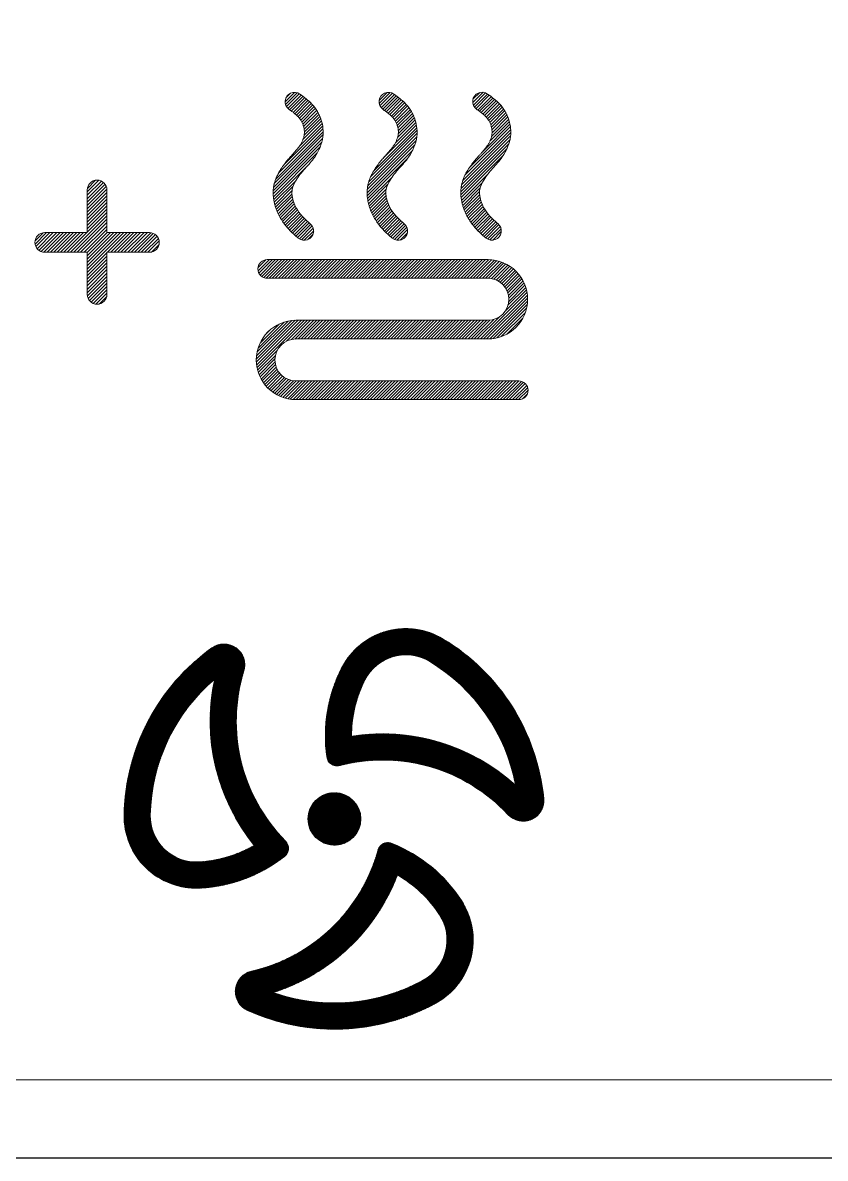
# Model space of a CAD drawing. Header units: millimetres. Extents: x 1946 to 4611, y 2266 to 2855.
# Drawn here: x 3700.94 to 3716.28, y 2675.45 to 2697.16 of the extents above; entities that cross this region are included whole.
import ezdxf

# ---------------------------------------------------------------- set-up
doc = ezdxf.new("R2010")
doc.units = ezdxf.units.MM
doc.linetypes.add('CENTER', pattern=[0.6, 0.375, -0.075, 0.075, -0.075])
doc.layers.add('Cover Lens', color=152, linetype='Continuous', lineweight=0)
doc.layers.add('LCD', color=4, linetype='Continuous', lineweight=20)
doc.layers.add('Dim', color=4, linetype='Continuous')

# ---------------------------------------------------------------- blocks, each defined once
blk = doc.blocks.new('CG1')
at = {"layer": 'Cover Lens'}
blk.add_lwpolyline([(-33, 0), (33, 0), (33, 54), (-33, 54)], close=True, dxfattribs=at)

msp = doc.modelspace()

# ---------------------------------------------------------------- hatches: boundary and pattern name
at = {"lineweight": 0}
h = msp.add_hatch(dxfattribs=at)
h.set_pattern_fill('ANSI31', color=256, scale=0.01315094)
h.set_pattern_definition([(45, (2428.190115091354, 3259.160914333998), (-0.0295247023582033, 0.0295247023582033), [])])
edge = h.paths.add_edge_path()
edge.add_spline(control_points=[(3706.439231225641, 2693.316960145965), (3706.438645968185, 2693.3174488896), (3706.22931403554, 2693.492260287566), (3706.128521740494, 2693.651887849077), (3706.06515144496, 2693.961529982454), (3706.176849164644, 2694.182514410196), (3706.337060840246, 2694.376062720611), (3706.562500998011, 2694.616148929545), (3706.709443739583, 2694.941264217092), (3706.657759071589, 2695.325664352245), (3706.542923009408, 2695.575080388284), (3706.242461802617, 2695.793673732651), (3706.240728487641, 2695.794934765181)], knot_values=[0, 0, 0, 0, 0.1001906266875258, 0.4896265929185004, 0.7319578506204526, 0.9084010807979673, 1.17333165495816, 1.445123711430301, 1.841869684385785, 2.140429360181182, 2.478949351856096, 2.758700880470746, 2.758700880470746, 2.758700880470746, 2.758700880470746], degree=3, periodic=0)
edge.add_arc((3706.135446446192, 2695.650222448922), 0.1789579915200388, 53.96311865483379, 233.9645692974881)
edge.add_spline(control_points=[(3706.0301680691, 2695.505507466745), (3706.049213967889, 2695.491651070121), (3706.067242965259, 2695.47852626592), (3706.10095906776, 2695.453449916032), (3706.116644510887, 2695.441499221149), (3706.145446977654, 2695.418623444772), (3706.15856129421, 2695.407700626962), (3706.182145563866, 2695.386830365041), (3706.19261286719, 2695.376887694802), (3706.203535190839, 2695.365661386645), (3706.205190742418, 2695.363932387965), (3706.207944530241, 2695.361009657044), (3706.209067235967, 2695.359804110105), (3706.211312267733, 2695.357365257339), (3706.212429968552, 2695.356136873967), (3706.215767944238, 2695.352425400243), (3706.217973089226, 2695.349915981099), (3706.224522661047, 2695.342286985593), (3706.228801166532, 2695.33706659831), (3706.241332206012, 2695.321041667558), (3706.249279114131, 2695.30987250898), (3706.266962241744, 2695.282461951349), (3706.276245298225, 2695.265891574087), (3706.292518102247, 2695.232030139346), (3706.29950719109, 2695.214741702984), (3706.306925666903, 2695.192358013827), (3706.308499344116, 2695.187285065054), (3706.311454765372, 2695.177067787055), (3706.312833526493, 2695.171932598932), (3706.316667488219, 2695.15647053305), (3706.318819907293, 2695.146087179206), (3706.323618129286, 2695.117411866009), (3706.325396808407, 2695.09909533342), (3706.326403152477, 2695.063031778578), (3706.325632321975, 2695.045288194881), (3706.323399431064, 2695.025911002633), (3706.323128981227, 2695.023740546078), (3706.322542417126, 2695.019362485597), (3706.322227101875, 2695.017161700412), (3706.321214353872, 2695.010524861497), (3706.320450096283, 2695.006054268461), (3706.317885137489, 2694.992512781242), (3706.315811777854, 2694.983311486276), (3706.30926078968, 2694.958277832643), (3706.304102940045, 2694.942185547821), (3706.291708358497, 2694.909614352696), (3706.284471863771, 2694.893137737518), (3706.268077518723, 2694.86028807499), (3706.258920231314, 2694.843916351257), (3706.245812635193, 2694.822811313887), (3706.242603988857, 2694.817804185309), (3706.232752916282, 2694.802895116712), (3706.225988740857, 2694.793252747582), (3706.210935358684, 2694.772937952826), (3706.202731639364, 2694.762390519372), (3706.184967064294, 2694.7404380146), (3706.175406625697, 2694.729033948322), (3706.154995175672, 2694.705289505904), (3706.144144563129, 2694.692949711319), (3706.121275386139, 2694.6672274996), (3706.10925702355, 2694.653845317327), (3706.090559645753, 2694.632969211784), (3706.084258688289, 2694.625924402198), (3706.072728391865, 2694.612972294628), (3706.067532324194, 2694.607113753495), (3706.052570119446, 2694.5901495012), (3706.04270134015, 2694.578848910064), (3706.012499613079, 2694.543731465114), (3705.991842499282, 2694.519000654826), (3705.950334942984, 2694.466608628582), (3705.929483344969, 2694.438944033072), (3705.903282986145, 2694.401450586901), (3705.897640576436, 2694.393209910855), (3705.887192071852, 2694.377603134639), (3705.882377110987, 2694.370271494417), (3705.872983367782, 2694.355666736596), (3705.868402292518, 2694.34840086851), (3705.861882006826, 2694.337834688727), (3705.859914307541, 2694.334616521089), (3705.855961727885, 2694.328087967102), (3705.853980972967, 2694.324784106054), (3705.848030101389, 2694.314751364413), (3705.844051313362, 2694.307901386575), (3705.832120684482, 2694.286845400743), (3705.824173057338, 2694.272133986959), (3705.80697138741, 2694.238137020608), (3705.797771055225, 2694.218523779919), (3705.780270435622, 2694.176906759911), (3705.771968858188, 2694.154899213357), (3705.758185436497, 2694.112085736026), (3705.752466537801, 2694.091664941881), (3705.74583936737, 2694.06282153229), (3705.744215188589, 2694.055197424893), (3705.741859590384, 2694.043134484973), (3705.741056038055, 2694.038801448003), (3705.739537534011, 2694.030165649998), (3705.738821427785, 2694.025857027901), (3705.736799270941, 2694.01296185484), (3705.735619393355, 2694.004406078211), (3705.732557622367, 2693.978881672347), (3705.731153492121, 2693.962057098886), (3705.728997985444, 2693.91943750296), (3705.729068805488, 2693.893981567704), (3705.731462563969, 2693.844348631219), (3705.733784757138, 2693.82016923098), (3705.740237617285, 2693.773103107317), (3705.744368450786, 2693.750214697673), (3705.754083892042, 2693.705685340994), (3705.759668990159, 2693.684043421859), (3705.772015316892, 2693.641942460116), (3705.778777039841, 2693.621482964988), (3705.799506945125, 2693.564517576354), (3705.814869146722, 2693.528843336097), (3705.848615552745, 2693.460388956446), (3705.866995657575, 2693.427612740176), (3705.906093402994, 2693.364935486742), (3705.926810580201, 2693.335032215821), (3705.97000257668, 2693.277962596921), (3705.992477785037, 2693.250794579404), (3706.038704843774, 2693.199010507724), (3706.062457384357, 2693.174393456297), (3706.094345916051, 2693.143498685472), (3706.102088346574, 2693.136160307841), (3706.112269213647, 2693.126711454159), (3706.114672510945, 2693.124495474074), (3706.121892994343, 2693.117880546081), (3706.126655822624, 2693.113574100827), (3706.140338200039, 2693.10133747902), (3706.149103675681, 2693.093668368315), (3706.172861066259, 2693.073173767282), (3706.18730026446, 2693.061055636781), (3706.203843747748, 2693.047224904041), (3706.206854011009, 2693.044711081593), (3706.209814037654, 2693.042239187952)], knot_values=[0.001761958817719, 0.001761958817719, 0.001761958817719, 0.001761958817719, 27.47980420069713, 27.47980420069713, 54.95960840139425, 54.95960840139425, 82.4394126020914, 82.4394126020914, 109.9192168027885, 109.9192168027885, 114.9749106740222, 114.9749106740222, 118.5402875313294, 118.5402875313294, 122.1056643886367, 122.1056643886367, 129.2364181032511, 129.2364181032511, 143.49792553248, 143.49792553248, 172.0209403909379, 172.0209403909379, 211.2614543559491, 211.2614543559491, 250.5019683209604, 250.5019683209604, 262.0174589186029, 262.0174589186029, 273.5329495162454, 273.5329495162454, 296.5639307115303, 296.5639307115303, 337.057027430015, 337.057027430015, 377.5501241484997, 377.5501241484997, 382.6842372631968, 382.6842372631968, 387.8183503778938, 387.8183503778938, 398.0865766072879, 398.0865766072879, 418.623029066076, 418.623029066076, 453.1127253327698, 453.1127253327698, 487.6024215994635, 487.6024215994635, 522.0921178661573, 522.0921178661573, 532.9037928088926, 532.9037928088926, 554.5271426943632, 554.5271426943632, 576.150492579834, 576.150492579834, 597.7738424653047, 597.7738424653047, 619.3971923507754, 619.3971923507754, 641.020542236246, 641.020542236246, 651.6952066951029, 651.6952066951029, 660.2215244667004, 660.2215244667004, 676.0917781246911, 676.0917781246911, 708.2908409379831, 708.2908409379831, 740.4899037512754, 740.4899037512754, 749.3769711051132, 749.3769711051132, 757.049056555656, 757.049056555656, 764.4473123508928, 764.4473123508928, 767.6642577709391, 767.6642577709391, 770.8812031909852, 770.8812031909852, 777.3150940310777, 777.3150940310777, 790.1828757112625, 790.1828757112625, 805.624230461851, 805.624230461851, 821.0655852124396, 821.0655852124396, 833.9961604063091, 833.9961604063091, 838.5495771745097, 838.5495771745097, 841.0981062436292, 841.0981062436292, 843.6466353127485, 843.6466353127485, 848.7436934509874, 848.7436934509874, 858.9378097274648, 858.9378097274648, 874.9252170698754, 874.9252170698754, 890.9126244122859, 890.9126244122859, 906.9000317546963, 906.9000317546963, 922.887439097107, 922.887439097107, 938.8748464395175, 938.8748464395175, 968.6532799664953, 968.6532799664953, 998.4317134934734, 998.4317134934734, 1028.210147020451, 1028.210147020451, 1057.988580547429, 1057.988580547429, 1087.767014074407, 1087.767014074407, 1097.242890400829, 1097.242890400829, 1100.165080173098, 1100.165080173098, 1106.009459717636, 1106.009459717636, 1117.165570737969, 1117.165570737969, 1137.131530845926, 1137.131530845926, 1141.661154510781, 1141.661154510781, 1141.661154510781, 1141.661154510781], degree=3, periodic=0)
edge.add_arc((3706.324522631645, 2693.179599666959), 0.1789579915201482, 230.1350235373266, 410.1350235373561)
edge = h.paths.add_edge_path()
edge.add_spline(control_points=[(3707.825633620891, 2695.505742062565), (3707.844679522913, 2695.491885663591), (3707.862708523232, 2695.478760857286), (3707.896424628319, 2695.453684505475), (3707.912110071446, 2695.44173381059), (3707.940912538212, 2695.418858034214), (3707.954026854767, 2695.407935216404), (3707.977611124424, 2695.387064954483), (3707.988078427747, 2695.377122284245), (3707.999000751398, 2695.365895976087), (3708.000656302976, 2695.364166977407), (3708.003410090799, 2695.361244246486), (3708.004532796524, 2695.360038699547), (3708.006777828289, 2695.357599846781), (3708.007895529109, 2695.356371463409), (3708.011233504793, 2695.352659989685), (3708.013438649786, 2695.350150570542), (3708.019988221604, 2695.342521575034), (3708.02426672709, 2695.337301187753), (3708.036797766569, 2695.321276257001), (3708.044744674686, 2695.310107098422), (3708.062427802301, 2695.282696540791), (3708.071710858782, 2695.266126163529), (3708.087983662805, 2695.232264728788), (3708.094972751648, 2695.214976292427), (3708.10239122746, 2695.192592603269), (3708.103964904671, 2695.187519654496), (3708.106920325931, 2695.177302376496), (3708.10829908705, 2695.172167188374), (3708.112133048778, 2695.156705122491), (3708.11428546785, 2695.146321768648), (3708.119083689843, 2695.117646455452), (3708.120862368963, 2695.099329922862), (3708.121868713034, 2695.06326636802), (3708.121097882532, 2695.045522784323), (3708.118864991621, 2695.026145592075), (3708.118594541787, 2695.02397513552), (3708.118007977681, 2695.01959707504), (3708.117692662432, 2695.017396289854), (3708.116679914429, 2695.010759450939), (3708.115915656842, 2695.006288857903), (3708.113350698049, 2694.992747370684), (3708.111277338413, 2694.983546075718), (3708.104726350238, 2694.958512422085), (3708.099568500601, 2694.942420137263), (3708.087173919056, 2694.909848942139), (3708.079937424326, 2694.89337232696), (3708.063543079282, 2694.860522664431), (3708.054385791871, 2694.844150940699), (3708.04127819575, 2694.823045903328), (3708.038069549413, 2694.818038774752), (3708.028218476839, 2694.803129706155), (3708.021454301415, 2694.793487337024), (3708.00640091924, 2694.773172542268), (3707.998197199923, 2694.762625108815), (3707.980432624853, 2694.740672604042), (3707.970872186252, 2694.729268537765), (3707.950460736231, 2694.705524095346), (3707.939610123686, 2694.693184300761), (3707.916740946696, 2694.667462089043), (3707.904722584107, 2694.65407990677), (3707.886025206312, 2694.633203801227), (3707.879724248844, 2694.626158991641), (3707.868193952422, 2694.613206884071), (3707.862997884752, 2694.607348342938), (3707.848035680004, 2694.590384090643), (3707.838166900707, 2694.579083499507), (3707.807965173638, 2694.543966054557), (3707.787308059839, 2694.519235244268), (3707.745800503539, 2694.466843218024), (3707.724948905527, 2694.439178622515), (3707.6987485467, 2694.401685176342), (3707.693106136995, 2694.393444500297), (3707.68265763241, 2694.377837724081), (3707.677842671543, 2694.370506083859), (3707.66844892834, 2694.355901326038), (3707.663867853075, 2694.348635457952), (3707.657347567384, 2694.338069278169), (3707.655379868099, 2694.334851110531), (3707.65142728844, 2694.328322556545), (3707.649446533525, 2694.325018695496), (3707.643495661947, 2694.314985953856), (3707.639516873919, 2694.308135976017), (3707.627586245039, 2694.287079990186), (3707.619638617895, 2694.272368576401), (3707.602436947966, 2694.238371610051), (3707.593236615782, 2694.218758369362), (3707.575735996182, 2694.177141349353), (3707.567434418745, 2694.1551338028), (3707.553650997054, 2694.112320325469), (3707.547932098358, 2694.091899531323), (3707.541304927929, 2694.063056121732), (3707.539680749147, 2694.055432014336), (3707.537325150941, 2694.043369074416), (3707.536521598614, 2694.039036037445), (3707.535003094569, 2694.030400239439), (3707.534286988341, 2694.026091617343), (3707.532264831498, 2694.013196444283), (3707.531084953912, 2694.004640667653), (3707.528023182925, 2693.979116261789), (3707.526619052677, 2693.962291688328), (3707.524463546001, 2693.919672092402), (3707.524534366044, 2693.894216157147), (3707.526928124526, 2693.844583220661), (3707.529250317696, 2693.820403820422), (3707.535703177843, 2693.77333769676), (3707.539834011343, 2693.750449287115), (3707.549549452599, 2693.705919930437), (3707.555134550716, 2693.684278011301), (3707.56748087745, 2693.642177049558), (3707.574242600399, 2693.62171755443), (3707.594972505682, 2693.564752165796), (3707.610334707279, 2693.529077925539), (3707.644081113301, 2693.460623545889), (3707.662461218133, 2693.427847329618), (3707.701558963551, 2693.365170076184), (3707.722276140759, 2693.335266805263), (3707.765468137238, 2693.278197186363), (3707.787943345592, 2693.251029168846), (3707.834170404331, 2693.199245097166), (3707.857922944912, 2693.174628045739), (3707.889811476608, 2693.143733274914), (3707.897553907132, 2693.136394897283), (3707.907734774205, 2693.126946043601), (3707.910138071501, 2693.124730063516), (3707.917358554902, 2693.118115135524), (3707.922121383182, 2693.113808690269), (3707.935803760597, 2693.101572068461), (3707.944569236238, 2693.093902957757), (3707.968326626817, 2693.073408356724), (3707.982765825017, 2693.061290226224), (3707.999309308306, 2693.047459493483), (3708.002319571566, 2693.044945671035), (3708.005279598213, 2693.042473777394)], knot_values=[0.0017577431547072, 0.0017577431547072, 0.0017577431547072, 0.0017577431547072, 27.47980420069713, 27.47980420069713, 54.95960840139425, 54.95960840139425, 82.4394126020914, 82.4394126020914, 109.9192168027885, 109.9192168027885, 114.9749106740222, 114.9749106740222, 118.5402875313294, 118.5402875313294, 122.1056643886367, 122.1056643886367, 129.2364181032511, 129.2364181032511, 143.49792553248, 143.49792553248, 172.0209403909379, 172.0209403909379, 211.2614543559491, 211.2614543559491, 250.5019683209604, 250.5019683209604, 262.0174589186029, 262.0174589186029, 273.5329495162454, 273.5329495162454, 296.5639307115303, 296.5639307115303, 337.057027430015, 337.057027430015, 377.5501241484997, 377.5501241484997, 382.6842372631968, 382.6842372631968, 387.8183503778938, 387.8183503778938, 398.0865766072879, 398.0865766072879, 418.623029066076, 418.623029066076, 453.1127253327698, 453.1127253327698, 487.6024215994635, 487.6024215994635, 522.0921178661573, 522.0921178661573, 532.9037928088926, 532.9037928088926, 554.5271426943632, 554.5271426943632, 576.150492579834, 576.150492579834, 597.7738424653047, 597.7738424653047, 619.3971923507754, 619.3971923507754, 641.020542236246, 641.020542236246, 651.6952066951029, 651.6952066951029, 660.2215244667004, 660.2215244667004, 676.0917781246911, 676.0917781246911, 708.2908409379831, 708.2908409379831, 740.4899037512754, 740.4899037512754, 749.3769711051132, 749.3769711051132, 757.049056555656, 757.049056555656, 764.4473123508928, 764.4473123508928, 767.6642577709391, 767.6642577709391, 770.8812031909852, 770.8812031909852, 777.3150940310777, 777.3150940310777, 790.1828757112625, 790.1828757112625, 805.624230461851, 805.624230461851, 821.0655852124396, 821.0655852124396, 833.9961604063091, 833.9961604063091, 838.5495771745097, 838.5495771745097, 841.0981062436292, 841.0981062436292, 843.6466353127485, 843.6466353127485, 848.7436934509874, 848.7436934509874, 858.9378097274648, 858.9378097274648, 874.9252170698754, 874.9252170698754, 890.9126244122859, 890.9126244122859, 906.9000317546963, 906.9000317546963, 922.887439097107, 922.887439097107, 938.8748464395175, 938.8748464395175, 968.6532799664953, 968.6532799664953, 998.4317134934734, 998.4317134934734, 1028.210147020451, 1028.210147020451, 1057.988580547429, 1057.988580547429, 1087.767014074407, 1087.767014074407, 1097.242890400829, 1097.242890400829, 1100.165080173098, 1100.165080173098, 1106.009459717636, 1106.009459717636, 1117.165570737969, 1117.165570737969, 1137.131530845926, 1137.131530845926, 1141.661154510781, 1141.661154510781, 1141.661154510781, 1141.661154510781], degree=3, periodic=0)
edge.add_arc((3708.119988192206, 2693.179834256398), 0.1789579915199941, 230.1350235374695, 410.1350235374152)
edge.add_spline(control_points=[(3708.234696786198, 2693.317194735407), (3708.234111528744, 2693.317683479042), (3708.024779596096, 2693.492494877007), (3707.923987301049, 2693.652122438519), (3707.860617005516, 2693.961764571897), (3707.972314725203, 2694.182748999638), (3708.132526400802, 2694.376297310053), (3708.357966558568, 2694.616383518988), (3708.50490930014, 2694.941498806535), (3708.453224632144, 2695.325898941686), (3708.338388569963, 2695.575314977727), (3708.037927363172, 2695.793908322093), (3708.036194048199, 2695.795169354624)], knot_values=[0, 0, 0, 0, 0.1001906266882149, 0.4896265929195435, 0.7319578506214449, 0.9084010807989278, 1.173331654958933, 1.44512371143154, 1.841869684386813, 2.140429360182338, 2.478949351857121, 2.758700880471843, 2.758700880471843, 2.758700880471843, 2.758700880471843], degree=3, periodic=0)
edge.add_arc((3707.930912006992, 2695.650457038187), 0.1789579915199859, 53.96311875349795, 233.9645657307568)
edge = h.paths.add_edge_path()
edge.add_spline(control_points=[(3710.024783449644, 2693.319605617446), (3710.024198192189, 2693.320094361081), (3709.814866259544, 2693.494905759047), (3709.714073964494, 2693.654533320557), (3709.650703668962, 2693.964175453935), (3709.762401388648, 2694.185159881677), (3709.922613064247, 2694.378708192092), (3710.148053222015, 2694.618794401026), (3710.294995963586, 2694.943909688573), (3710.24331129559, 2695.328309823726), (3710.128475233409, 2695.577725859763), (3709.828014026621, 2695.796319204131), (3709.826280711644, 2695.797580236662)], knot_values=[0, 0, 0, 0, 0.1001906266878703, 0.4896265929199818, 0.7319578506218832, 0.9084010807994388, 1.173331654959444, 1.445123711431672, 1.841869684386987, 2.140429360182653, 2.4789493518576, 2.758700880470704, 2.758700880470704, 2.758700880470704, 2.758700880470704], degree=3, periodic=0)
edge.add_arc((3709.720998668184, 2695.652867921865), 0.1789579915199588, 53.96311785641803, 233.9645740126085)
edge.add_spline(control_points=[(3709.615720302998, 2695.508152931026), (3709.634766198135, 2695.494296537056), (3709.652795192182, 2695.48117173523), (3709.686511291765, 2695.456095387513), (3709.702196734891, 2695.44414469263), (3709.730999201657, 2695.421268916253), (3709.744113518212, 2695.410346098443), (3709.767697787868, 2695.389475836521), (3709.778165091192, 2695.379533166283), (3709.789087414842, 2695.368306858126), (3709.79074296642, 2695.366577859446), (3709.793496754243, 2695.363655128525), (3709.794619459971, 2695.362449581586), (3709.796864491735, 2695.36001072882), (3709.797982192553, 2695.358782345448), (3709.801320168239, 2695.355070871724), (3709.803525313228, 2695.35256145258), (3709.810074885051, 2695.344932457074), (3709.814353390536, 2695.339712069792), (3709.826884430014, 2695.323687139039), (3709.834831338135, 2695.31251798046), (3709.852514465747, 2695.28510742283), (3709.861797522228, 2695.268537045567), (3709.87807032625, 2695.234675610827), (3709.885059415096, 2695.217387174466), (3709.892477890907, 2695.195003485308), (3709.894051568119, 2695.189930536534), (3709.897006989374, 2695.179713258536), (3709.898385750496, 2695.174578070413), (3709.902219712222, 2695.159116004531), (3709.904372131294, 2695.148732650687), (3709.909170353289, 2695.12005733749), (3709.910949032409, 2695.101740804901), (3709.91195537648, 2695.065677250059), (3709.911184545978, 2695.047933666362), (3709.908951655066, 2695.028556474114), (3709.908681205233, 2695.026386017559), (3709.908094641129, 2695.022007957078), (3709.90777932588, 2695.019807171893), (3709.906766577875, 2695.013170332978), (3709.906002320288, 2695.008699739942), (3709.903437361493, 2694.995158252723), (3709.901364001856, 2694.985956957757), (3709.894813013684, 2694.960923304124), (3709.889655164047, 2694.944831019302), (3709.877260582501, 2694.912259824177), (3709.870024087772, 2694.895783208999), (3709.853629742726, 2694.86293354647), (3709.844472455316, 2694.846561822738), (3709.831364859196, 2694.825456785367), (3709.828156212862, 2694.82044965679), (3709.818305140286, 2694.805540588194), (3709.811540964859, 2694.795898219062), (3709.796487582686, 2694.775583424307), (3709.788283863366, 2694.765035990854), (3709.770519288299, 2694.743083486081), (3709.760958849697, 2694.731679419804), (3709.740547399678, 2694.707934977384), (3709.729696787132, 2694.6955951828), (3709.706827610143, 2694.669872971081), (3709.694809247551, 2694.656490788808), (3709.676111869754, 2694.635614683265), (3709.669810912294, 2694.62856987368), (3709.658280615867, 2694.615617766109), (3709.653084548198, 2694.609759224976), (3709.63812234345, 2694.592794972682), (3709.628253564154, 2694.581494381546), (3709.598051837084, 2694.546376936595), (3709.577394723284, 2694.521646126307), (3709.535887166986, 2694.469254100063), (3709.515035568972, 2694.441589504553), (3709.488835210147, 2694.404096058381), (3709.483192800439, 2694.395855382336), (3709.472744295855, 2694.380248606119), (3709.467929334988, 2694.372916965898), (3709.458535591787, 2694.358312208078), (3709.45395451652, 2694.351046339991), (3709.44743423083, 2694.340480160208), (3709.445466531545, 2694.33726199257), (3709.441513951889, 2694.330733438583), (3709.439533196969, 2694.327429577535), (3709.43358232539, 2694.317396835894), (3709.429603537363, 2694.310546858056), (3709.417672908485, 2694.289490872224), (3709.409725281342, 2694.27477945844), (3709.392523611413, 2694.24078249209), (3709.383323279226, 2694.221169251401), (3709.365822659626, 2694.179552231392), (3709.35752108219, 2694.157544684838), (3709.343737660498, 2694.114731207508), (3709.338018761803, 2694.094310413361), (3709.331391591374, 2694.065467003771), (3709.329767412594, 2694.057842896375), (3709.327411814386, 2694.045779956454), (3709.326608262058, 2694.041446919484), (3709.325089758016, 2694.032811121478), (3709.324373651788, 2694.028502499381), (3709.322351494943, 2694.015607326321), (3709.321171617358, 2694.007051549691), (3709.318109846371, 2693.981527143828), (3709.316705716125, 2693.964702570367), (3709.314550209447, 2693.922082974441), (3709.314621029491, 2693.896627039186), (3709.317014787973, 2693.8469941027), (3709.319336981141, 2693.822814702462), (3709.325789841287, 2693.775748578798), (3709.32992067479, 2693.752860169154), (3709.339636116045, 2693.708330812475), (3709.345221214161, 2693.68668889334), (3709.357567540897, 2693.644587931597), (3709.364329263845, 2693.624128436468), (3709.385059169127, 2693.567163047835), (3709.400421370724, 2693.531488807578), (3709.434167776747, 2693.463034427927), (3709.45254788158, 2693.430258211657), (3709.491645626997, 2693.367580958222), (3709.512362804203, 2693.337677687301), (3709.555554800683, 2693.280608068402), (3709.578030009037, 2693.253440050885), (3709.62425706778, 2693.201655979205), (3709.648009608358, 2693.177038927778), (3709.679898140054, 2693.146144156953), (3709.687640570578, 2693.138805779322), (3709.697821437651, 2693.12935692564), (3709.700224734947, 2693.127140945555), (3709.707445218349, 2693.120526017562), (3709.712208046626, 2693.116219572308), (3709.725890424043, 2693.1039829505), (3709.734655899684, 2693.096313839796), (3709.758413290263, 2693.075819238763), (3709.772852488461, 2693.063701108262), (3709.789395971752, 2693.049870375522), (3709.792406235011, 2693.047356553075), (3709.795366261655, 2693.044884659433)], knot_values=[0.0017667177483352, 0.0017667177483352, 0.0017667177483352, 0.0017667177483352, 27.47980420069713, 27.47980420069713, 54.95960840139425, 54.95960840139425, 82.4394126020914, 82.4394126020914, 109.9192168027885, 109.9192168027885, 114.9749106740222, 114.9749106740222, 118.5402875313294, 118.5402875313294, 122.1056643886367, 122.1056643886367, 129.2364181032511, 129.2364181032511, 143.49792553248, 143.49792553248, 172.0209403909379, 172.0209403909379, 211.2614543559491, 211.2614543559491, 250.5019683209604, 250.5019683209604, 262.0174589186029, 262.0174589186029, 273.5329495162454, 273.5329495162454, 296.5639307115303, 296.5639307115303, 337.057027430015, 337.057027430015, 377.5501241484997, 377.5501241484997, 382.6842372631968, 382.6842372631968, 387.8183503778938, 387.8183503778938, 398.0865766072879, 398.0865766072879, 418.623029066076, 418.623029066076, 453.1127253327698, 453.1127253327698, 487.6024215994635, 487.6024215994635, 522.0921178661573, 522.0921178661573, 532.9037928088926, 532.9037928088926, 554.5271426943632, 554.5271426943632, 576.150492579834, 576.150492579834, 597.7738424653047, 597.7738424653047, 619.3971923507754, 619.3971923507754, 641.020542236246, 641.020542236246, 651.6952066951029, 651.6952066951029, 660.2215244667004, 660.2215244667004, 676.0917781246911, 676.0917781246911, 708.2908409379831, 708.2908409379831, 740.4899037512754, 740.4899037512754, 749.3769711051132, 749.3769711051132, 757.049056555656, 757.049056555656, 764.4473123508928, 764.4473123508928, 767.6642577709391, 767.6642577709391, 770.8812031909852, 770.8812031909852, 777.3150940310777, 777.3150940310777, 790.1828757112625, 790.1828757112625, 805.624230461851, 805.624230461851, 821.0655852124396, 821.0655852124396, 833.9961604063091, 833.9961604063091, 838.5495771745097, 838.5495771745097, 841.0981062436292, 841.0981062436292, 843.6466353127485, 843.6466353127485, 848.7436934509874, 848.7436934509874, 858.9378097274648, 858.9378097274648, 874.9252170698754, 874.9252170698754, 890.9126244122859, 890.9126244122859, 906.9000317546963, 906.9000317546963, 922.887439097107, 922.887439097107, 938.8748464395175, 938.8748464395175, 968.6532799664953, 968.6532799664953, 998.4317134934734, 998.4317134934734, 1028.210147020451, 1028.210147020451, 1057.988580547429, 1057.988580547429, 1087.767014074407, 1087.767014074407, 1097.242890400829, 1097.242890400829, 1100.165080173098, 1100.165080173098, 1106.009459717636, 1106.009459717636, 1117.165570737969, 1117.165570737969, 1137.131530845926, 1137.131530845926, 1141.661154510781, 1141.661154510781, 1141.661154510781, 1141.661154510781], degree=3, periodic=0)
edge.add_arc((3709.910074855651, 2693.182245138439), 0.1789579915199941, 230.1350235355564, 410.1350235355564)
h.paths.add_polyline_path([(3709.831548216469, 2692.274208102237, -1), (3709.831548216469, 2691.472445707043), (3706.164821397084, 2691.472445707043, 1), (3706.164821397084, 2689.954442135132), (3710.42198470602, 2689.954442135132, 1), (3710.42198470602, 2690.312358118172), (3706.164821397084, 2690.312358118172, -1), (3706.164821397084, 2691.114529724002), (3709.831548216469, 2691.114529724002, 1), (3709.831548216469, 2692.632124085276), (3705.61621439797, 2692.632124085276, 1), (3705.61621439797, 2692.274208102237)])
h = msp.add_hatch(dxfattribs=at)
h.set_pattern_fill('ANSI31', color=256, scale=0.0142945)
h.set_pattern_definition([(45, (2316.859778596114, 3308.457129307812), (-0.0320920677806558, 0.0320920677806558), [])])
h.paths.add_polyline_path([(3702.176940617367, 2691.967409179243, 1), (3702.553243329866, 2691.967409179243), (3702.553243329866, 2692.771822859814), (3703.365838629791, 2692.771822859814, 1), (3703.365838629791, 2693.148125572314), (3702.553243329866, 2693.148125572314), (3702.553243329866, 2693.963295899204, 1), (3702.176940617367, 2693.963295899204), (3702.176940617367, 2693.148125572314), (3701.365949726767, 2693.148125572314, 1), (3701.365949726767, 2692.771822859814), (3702.176940617367, 2692.771822859814)])
h = msp.add_hatch()
h.set_pattern_fill('ANSI31', color=256, scale=0.05)
h.set_pattern_definition([(45, (2844.02606648023, 2574.856588117073), (-0.0044194173824159, 0.0044194173824159), [])])
edge = h.paths.add_edge_path()
edge.add_arc((3706.899250573137, 2681.938981093348), 0.5, 0, 360)
edge = h.paths.add_edge_path(flags=16)
edge.add_arc((3708.173117904163, 2679.625276076695), 0.8783793562268677, 298.836065959027, 393.0432355615572)
edge.add_arc((3706.92773414839, 2678.815177654183), 2.364057704087441, 33.04323556263667, 60.2022311131536)
edge.add_arc((3704.581970619123, 2682.210992653388), 3.768492365583068, 287.6810576230759, 339.1006962548969, ccw=False)
edge.add_arc((3706.899250573257, 2681.938981093336), 3.519585308208306, 250.5369712070307, 298.8360659576025)
edge = h.paths.add_edge_path()
edge.add_arc((3708.173117904163, 2679.625276076695), 1.378379356226709, 298.8360659590418, 393.0432355615678)
edge.add_arc((3706.927734148378, 2678.815177654171), 2.864057704103622, 33.04323556251764, 68.06827327071387)
edge.add_arc((3707.923476922336, 2681.288207728241), 0.1980904464004524, 68.06827326985466, 164.5620637913404)
edge.add_arc((3704.581970619141, 2682.210992653404), 3.268492365592477, 282.9337365838338, 344.56206379171255, ccw=False)
edge.add_arc((3705.402212559226, 2678.639293722913), 0.3961808927405206, 102.9337365768426, 245.5966383861972)
edge.add_arc((3706.899250573265, 2681.938981093353), 4.019585308219402, 245.596638391397, 298.8360659575783)
edge = h.paths.add_edge_path(flags=16)
edge.add_arc((3708.266044228965, 2684.19903507128), 0.8783793562263627, 58.83606595905336, 153.0432355615909)
edge.add_arc((3709.590301920313, 2683.525550312572), 2.364057704087966, 153.0432355625751, 180.2022311129025)
edge.add_arc((3707.822321629073, 2679.796152005359), 3.768492365586827, 47.681057623112906, 99.1006962547678, ccw=False)
edge.add_arc((3706.899250573138, 2681.938981093348), 3.519585308206117, 10.53697120706277, 58.83606595749637)
edge = h.paths.add_edge_path()
edge.add_arc((3708.266044228966, 2684.19903507128), 1.378379356226061, 58.83606595906311, 153.0432355616131)
edge.add_arc((3709.590301920329, 2683.525550312568), 2.864057704103638, 153.0432355624689, 188.0682732706653)
edge.add_arc((3706.950723664882, 2683.151373813418), 0.1980904464003395, 188.0682732700075, 284.5620637916084)
edge.add_arc((3707.82232162906, 2679.796152005364), 3.268492365592474, 42.93373658383592, 104.5620637917147, ccw=False)
edge.add_arc((3710.505382667491, 2682.292351827973), 0.3961808927406729, 222.9337365768402, 365.5966383861975)
edge.add_arc((3706.899250573125, 2681.93898109334), 4.019585308219511, 5.596638391410616, 58.83606595758737)
edge = h.paths.add_edge_path(flags=16)
edge.add_arc((3704.258589586466, 2681.992632131946), 0.8783793562262568, 178.8360659590413, 273.04323556158)
edge.add_arc((3704.179715650893, 2683.476215313165), 2.36405770408897, 273.0432355626071, 300.2022311127805)
edge.add_arc((3708.293459471393, 2683.80979862116), 3.768492365589345, 167.6810576230826, 219.1006962546511, ccw=False)
edge.add_arc((3706.899250573191, 2681.938981093231), 3.519585308203973, 130.5369712070664, 178.836065957451)
edge = h.paths.add_edge_path()
edge.add_arc((3704.258589586466, 2681.992632131946), 1.378379356226833, 178.8360659590677, 273.0432355616198)
edge.add_arc((3704.179715650888, 2683.476215313179), 2.864057704103085, 273.0432355625238, 308.06827327072)
edge.add_arc((3705.823551132376, 2681.377361738261), 0.1980904463995802, 308.0682732699839, 404.5620637916012)
edge.add_arc((3708.293459471394, 2683.809798621152), 3.268492365593013, 162.9337365838308, 224.5620637917137, ccw=False)
edge.add_arc((3704.790156492876, 2684.885297729034), 0.3961808927404776, 342.9337365769234, 485.5966383862674)
edge.add_arc((3706.899250573205, 2681.938981093226), 4.019585308219264, 125.5966383914066, 178.8360659575843)

# ---------------------------------------------------------------- linework, layer by layer
for points in [[(3706.240728487641, 2695.794934765181, 1.00000953464077), (3706.030167166676, 2695.505508123322, 1.00000953464077)], [(3708.036194048199, 2695.795169354623, 1.000009861020842), (3707.82563282216, 2695.505742643706, 1.000009861020842)], [(3709.826280711644, 2695.797580236662, 1.000010886085152), (3709.61571977449, 2695.508153315583, 1.000010886085152)], [(3706.209814037654, 2693.042239187952, 1.000000000000099), (3706.439231225641, 2693.316960145965)], [(3708.005279598211, 2693.042473777394, 1.000000000000099), (3708.234696786198, 2693.317194735407)], [(3709.795366261655, 2693.044884659433, 1.00000000000012), (3710.024783449643, 2693.319605617446)]]:
    msp.add_lwpolyline(points, format="xyb", dxfattribs=at)
for points in [[(3702.553243329866, 2692.771822859814), (3703.365838629791, 2692.771822859814, 1), (3703.365838629791, 2693.148125572314), (3702.553243329866, 2693.148125572314), (3702.553243329866, 2693.963295899204, 1), (3702.176940617367, 2693.963295899204), (3702.176940617367, 2693.148125572314), (3701.365949726767, 2693.148125572314, 1), (3701.365949726767, 2692.771822859814), (3702.176940617367, 2692.771822859814), (3702.176940617367, 2691.967409179243, 1), (3702.553243329866, 2691.967409179243)], [(3709.831548216469, 2692.632124085276), (3705.61621439797, 2692.632124085276, 1), (3705.61621439797, 2692.274208102237), (3709.831548216469, 2692.274208102237, -1), (3709.831548216469, 2691.472445707043), (3706.164821397084, 2691.472445707043, 1), (3706.164821397084, 2689.954442135132), (3710.42198470602, 2689.954442135132, 1), (3710.42198470602, 2690.312358118172), (3706.164821397084, 2690.312358118172, -1), (3706.164821397084, 2691.114529724002), (3709.831548216469, 2691.114529724002, 1), (3709.831548216469, 2692.632124085276)]]:
    msp.add_lwpolyline(points, format="xyb", close=True, dxfattribs=at)
at = {"color": 7, "linetype": 'Continuous', "lineweight": 0}
for points in [[(3708.979339668077, 2685.37850074107, 0.435887647827861), (3707.037427370761, 2684.823879264183, 0.1540265585997599), (3706.754594011218, 2683.123571225248, 0.4478128327014153), (3707.000529262835, 2682.959646852957, -0.2755788737867544), (3710.215322014696, 2682.022492387758, 0.7176662007991002), (3710.899675014875, 2682.330989174765, 0.2365716389631604)], [(3702.880494633979, 2682.020631267725, 0.435887647827861), (3704.331767071106, 2680.616196624771, 0.1540265585997599), (3705.945693706854, 2681.221409769838, 0.4478128327014153), (3705.964688751749, 2681.516358131569, -0.2755788737867544), (3705.168891949951, 2684.769027555183, 0.7176662007991002), (3704.559549395327, 2685.207446244989, 0.2365716389631604)], [(3708.720595427643, 2684.950655654569, 0.4358876478278456), (3707.483101797273, 2684.597220256966, 0.1190613249128572), (3707.226258942005, 2683.517206154733, -0.2282024675821737), (3710.359485508075, 2682.582607488689, 0.213920950369981)], [(3703.380391467991, 2682.010474725677, 0.4358876478278518), (3704.305222316097, 2681.115491503556, 0.119061324912189), (3705.368963392705, 2681.433066117228, -0.2282024675817551), (3704.611736296812, 2684.613819252278, 0.2139209503697415)], [(3708.837917417537, 2678.417811271125, 0.435887647827861), (3709.328557277729, 2680.376867390966, 0.1540265585997599), (3707.997464001522, 2681.471962284834, 0.4478128327014153), (3707.732533705011, 2681.340938295394, -0.2755788737867544), (3705.313537754947, 2679.025423336979, 0.7176662007991002), (3705.238527309392, 2678.278507860165, 0.2365716389631604)], [(3708.59676482396, 2678.855812899673, 0.4358876478278601), (3708.909427606225, 2680.104231519398, 0.1190613249136889), (3708.102529384872, 2680.86667100796, -0.2282024675829368), (3705.726529914696, 2678.620516538947, 0.2139209503705833)]]:
    msp.add_lwpolyline(points, format="xyb", close=True, dxfattribs=at)
msp.add_circle((3706.899250573137, 2681.938981093348), 0.5)
at = {"lineweight": 0}
for points, knots in [([(3706.43923122564, 2693.316960145965), (3706.412110443767, 2693.339608485423), (3706.279771372738, 2693.450123743605), (3706.116492727176, 2693.661933676894), (3706.066905048184, 2693.960064613302), (3706.176233978609, 2694.183031177924), (3706.337095095169, 2694.376015861001), (3706.563185396649, 2694.615660115907), (3706.705573328774, 2694.944077992766), (3706.668806181038, 2695.317627848742), (3706.498589314076, 2695.60733418748), (3706.320507982063, 2695.736893070992), (3706.240728487641, 2695.794934765181)], [0, 0, 0, 0, 0.1060016830356283, 0.5180249353070814, 0.7744114059557918, 0.961088343485064, 1.241384890946319, 1.528940886692546, 1.948698126079433, 2.264574263070493, 2.622728414263301, 2.91870553153683, 2.91870553153683, 2.91870553153683, 2.91870553153683]), ([(3708.234696786198, 2693.317194735407), (3708.207576004325, 2693.339843074865), (3708.075236933296, 2693.450358333048), (3707.911958287729, 2693.662168266337), (3707.862370608742, 2693.960299202745), (3707.971699539165, 2694.183265767366), (3708.132560655724, 2694.376250450446), (3708.358650957207, 2694.615894705347), (3708.501038889331, 2694.94431258221), (3708.464271741592, 2695.317862438182), (3708.294054874634, 2695.607568776925), (3708.115973542618, 2695.737127660434), (3708.036194048196, 2695.795169354624)], [0, 0, 0, 0, 0.1060016830376, 0.5180249353100969, 0.7744114059586042, 0.9610883434870391, 1.241384890947545, 1.528940886696457, 1.948698126082244, 2.264574263073927, 2.622728414265425, 2.918705531540646, 2.918705531540646, 2.918705531540646, 2.918705531540646]), ([(3710.024783449644, 2693.319605617447), (3709.997662667772, 2693.342253956904), (3709.865323596746, 2693.452769215089), (3709.702044951173, 2693.664579148374), (3709.65245727219, 2693.962710084784), (3709.761786202609, 2694.185676649407), (3709.922647319172, 2694.378661332482), (3710.148737620653, 2694.618305587387), (3710.291125552778, 2694.946723464249), (3710.254358405038, 2695.320273320221), (3710.084141538081, 2695.609979658965), (3709.906060206064, 2695.739538542472), (3709.826280711644, 2695.797580236662)], [0, 0, 0, 0, 0.1060016830356283, 0.5180249353091689, 0.7744114059581282, 0.9610883434858534, 1.241384890948218, 1.528940886695962, 1.948698126082172, 2.264574263074024, 2.622728414264605, 2.918705531539245, 2.918705531539245, 2.918705531539245, 2.918705531539245]), ([(3706.030164405279, 2695.505510132271), (3706.049211655757, 2695.491652753312), (3706.067241884314, 2695.478527069872), (3706.10095906776, 2695.453449916032), (3706.116644510887, 2695.441499221149), (3706.145446977654, 2695.418623444772), (3706.15856129421, 2695.407700626962), (3706.182145563866, 2695.386830365041), (3706.19261286719, 2695.376887694802), (3706.203535190839, 2695.365661386645), (3706.205190742418, 2695.363932387965), (3706.207944530241, 2695.361009657044), (3706.209067235967, 2695.359804110105), (3706.211312267733, 2695.357365257339), (3706.212429968552, 2695.356136873967), (3706.215767944238, 2695.352425400243), (3706.217973089226, 2695.349915981099), (3706.224522661047, 2695.342286985593), (3706.228801166532, 2695.33706659831), (3706.241332206012, 2695.321041667558), (3706.249279114131, 2695.30987250898), (3706.266962241744, 2695.282461951349), (3706.276245298223, 2695.265891574087), (3706.292518102247, 2695.232030139346), (3706.29950719109, 2695.214741702984), (3706.306925666903, 2695.192358013827), (3706.308499344116, 2695.187285065054), (3706.311454765372, 2695.177067787055), (3706.312833526493, 2695.171932598932), (3706.316667488219, 2695.15647053305), (3706.318819907293, 2695.146087179206), (3706.323618129284, 2695.117411866009), (3706.325396808407, 2695.09909533342), (3706.326403152477, 2695.063031778578), (3706.325632321975, 2695.045288194881), (3706.323399431064, 2695.025911002633), (3706.323128981227, 2695.023740546078), (3706.322542417126, 2695.019362485597), (3706.322227101875, 2695.017161700412), (3706.321214353872, 2695.010524861497), (3706.320450096283, 2695.006054268461), (3706.317885137487, 2694.992512781242), (3706.315811777854, 2694.983311486276), (3706.30926078968, 2694.958277832643), (3706.304102940043, 2694.942185547821), (3706.291708358497, 2694.909614352696), (3706.284471863771, 2694.893137737518), (3706.268077518723, 2694.86028807499), (3706.258920231314, 2694.843916351257), (3706.245812635193, 2694.822811313887), (3706.242603988857, 2694.817804185309), (3706.232752916282, 2694.802895116713), (3706.225988740857, 2694.793252747582), (3706.210935358684, 2694.772937952826), (3706.202731639364, 2694.762390519372), (3706.184967064294, 2694.7404380146), (3706.175406625697, 2694.729033948322), (3706.154995175672, 2694.705289505904), (3706.144144563129, 2694.692949711319), (3706.121275386137, 2694.6672274996), (3706.10925702355, 2694.653845317327), (3706.090559645753, 2694.632969211784), (3706.084258688289, 2694.625924402198), (3706.072728391865, 2694.612972294628), (3706.067532324194, 2694.607113753495), (3706.052570119446, 2694.5901495012), (3706.04270134015, 2694.578848910064), (3706.012499613079, 2694.543731465114), (3705.991842499282, 2694.519000654826), (3705.950334942984, 2694.466608628582), (3705.929483344966, 2694.438944033072), (3705.903282986145, 2694.401450586901), (3705.897640576436, 2694.393209910855), (3705.887192071852, 2694.377603134639), (3705.882377110987, 2694.370271494417), (3705.872983367782, 2694.355666736596), (3705.868402292518, 2694.34840086851), (3705.861882006826, 2694.337834688727), (3705.859914307541, 2694.334616521089), (3705.855961727885, 2694.328087967102), (3705.853980972967, 2694.324784106054), (3705.848030101389, 2694.314751364413), (3705.84405131336, 2694.307901386575), (3705.832120684482, 2694.286845400743), (3705.824173057338, 2694.272133986959), (3705.80697138741, 2694.238137020608), (3705.797771055225, 2694.21852377992), (3705.780270435622, 2694.176906759911), (3705.771968858186, 2694.154899213357), (3705.758185436495, 2694.112085736026), (3705.752466537801, 2694.091664941881), (3705.74583936737, 2694.06282153229), (3705.744215188589, 2694.055197424893), (3705.741859590383, 2694.043134484973), (3705.741056038055, 2694.038801448003), (3705.739537534011, 2694.030165649998), (3705.738821427785, 2694.025857027901), (3705.736799270941, 2694.01296185484), (3705.735619393352, 2694.004406078211), (3705.732557622367, 2693.978881672347), (3705.731153492121, 2693.962057098886), (3705.728997985444, 2693.91943750296), (3705.729068805488, 2693.893981567704), (3705.731462563969, 2693.844348631219), (3705.733784757138, 2693.82016923098), (3705.740237617285, 2693.773103107318), (3705.744368450786, 2693.750214697673), (3705.754083892042, 2693.705685340994), (3705.759668990159, 2693.684043421859), (3705.772015316892, 2693.641942460116), (3705.778777039841, 2693.621482964988), (3705.799506945125, 2693.564517576354), (3705.814869146722, 2693.528843336097), (3705.848615552745, 2693.460388956446), (3705.866995657575, 2693.427612740176), (3705.906093402994, 2693.364935486742), (3705.926810580201, 2693.335032215821), (3705.97000257668, 2693.277962596921), (3705.992477785037, 2693.250794579404), (3706.038704843774, 2693.199010507724), (3706.062457384357, 2693.174393456297), (3706.094345916051, 2693.143498685472), (3706.102088346574, 2693.136160307841), (3706.112269213647, 2693.126711454159), (3706.114672510945, 2693.124495474074), (3706.121892994343, 2693.117880546081), (3706.126655822624, 2693.113574100827), (3706.140338200039, 2693.10133747902), (3706.149103675681, 2693.093668368315), (3706.172861066259, 2693.073173767282), (3706.18730026446, 2693.061055636781), (3706.203843747748, 2693.047224904041), (3706.206854011009, 2693.044711081593), (3706.209814037654, 2693.042239187952)], [0, 0, 0, 0, 27.47980420069713, 27.47980420069713, 54.95960840139425, 54.95960840139425, 82.4394126020914, 82.4394126020914, 109.9192168027885, 109.9192168027885, 114.9749106740222, 114.9749106740222, 118.5402875313294, 118.5402875313294, 122.1056643886367, 122.1056643886367, 129.2364181032511, 129.2364181032511, 143.49792553248, 143.49792553248, 172.0209403909379, 172.0209403909379, 211.2614543559491, 211.2614543559491, 250.5019683209604, 250.5019683209604, 262.0174589186029, 262.0174589186029, 273.5329495162454, 273.5329495162454, 296.5639307115303, 296.5639307115303, 337.057027430015, 337.057027430015, 377.5501241484997, 377.5501241484997, 382.6842372631968, 382.6842372631968, 387.8183503778938, 387.8183503778938, 398.0865766072879, 398.0865766072879, 418.623029066076, 418.623029066076, 453.1127253327698, 453.1127253327698, 487.6024215994635, 487.6024215994635, 522.0921178661573, 522.0921178661573, 532.9037928088926, 532.9037928088926, 554.5271426943632, 554.5271426943632, 576.150492579834, 576.150492579834, 597.7738424653047, 597.7738424653047, 619.3971923507754, 619.3971923507754, 641.020542236246, 641.020542236246, 651.6952066951029, 651.6952066951029, 660.2215244667004, 660.2215244667004, 676.0917781246911, 676.0917781246911, 708.2908409379831, 708.2908409379831, 740.4899037512754, 740.4899037512754, 749.3769711051132, 749.3769711051132, 757.049056555656, 757.049056555656, 764.4473123508928, 764.4473123508928, 767.6642577709391, 767.6642577709391, 770.8812031909852, 770.8812031909852, 777.3150940310777, 777.3150940310777, 790.1828757112625, 790.1828757112625, 805.624230461851, 805.624230461851, 821.0655852124396, 821.0655852124396, 833.9961604063091, 833.9961604063091, 838.5495771745097, 838.5495771745097, 841.0981062436292, 841.0981062436292, 843.6466353127485, 843.6466353127485, 848.7436934509874, 848.7436934509874, 858.9378097274648, 858.9378097274648, 874.9252170698754, 874.9252170698754, 890.9126244122859, 890.9126244122859, 906.9000317546963, 906.9000317546963, 922.887439097107, 922.887439097107, 938.8748464395175, 938.8748464395175, 968.6532799664953, 968.6532799664953, 998.4317134934734, 998.4317134934734, 1028.210147020451, 1028.210147020451, 1057.988580547429, 1057.988580547429, 1087.767014074407, 1087.767014074407, 1097.242890400829, 1097.242890400829, 1100.165080173098, 1100.165080173098, 1106.009459717636, 1106.009459717636, 1117.165570737969, 1117.165570737969, 1137.131530845926, 1137.131530845926, 1141.661154510781, 1141.661154510781, 1141.661154510781, 1141.661154510781]), ([(3707.825629965836, 2695.505744721713), (3707.844677216314, 2695.491887342754), (3707.862707444873, 2695.478761659315), (3707.896424628319, 2695.453684505475), (3707.912110071445, 2695.44173381059), (3707.940912538212, 2695.418858034214), (3707.954026854767, 2695.407935216404), (3707.977611124424, 2695.387064954483), (3707.988078427747, 2695.377122284245), (3707.999000751398, 2695.365895976087), (3708.000656302976, 2695.364166977407), (3708.003410090799, 2695.361244246486), (3708.004532796524, 2695.360038699547), (3708.006777828289, 2695.357599846781), (3708.007895529109, 2695.356371463409), (3708.011233504793, 2695.352659989685), (3708.013438649786, 2695.350150570542), (3708.019988221604, 2695.342521575035), (3708.02426672709, 2695.337301187753), (3708.036797766569, 2695.321276257001), (3708.044744674686, 2695.310107098422), (3708.062427802301, 2695.282696540791), (3708.071710858782, 2695.266126163529), (3708.087983662804, 2695.232264728788), (3708.094972751648, 2695.214976292427), (3708.10239122746, 2695.192592603269), (3708.103964904671, 2695.187519654496), (3708.106920325931, 2695.177302376496), (3708.10829908705, 2695.172167188374), (3708.112133048778, 2695.156705122491), (3708.11428546785, 2695.146321768649), (3708.119083689843, 2695.117646455452), (3708.120862368963, 2695.099329922862), (3708.121868713034, 2695.06326636802), (3708.121097882532, 2695.045522784323), (3708.118864991621, 2695.026145592075), (3708.118594541787, 2695.02397513552), (3708.118007977681, 2695.01959707504), (3708.117692662432, 2695.017396289855), (3708.116679914429, 2695.010759450939), (3708.115915656842, 2695.006288857903), (3708.113350698049, 2694.992747370684), (3708.111277338413, 2694.983546075718), (3708.104726350238, 2694.958512422085), (3708.099568500601, 2694.942420137263), (3708.087173919056, 2694.909848942139), (3708.079937424326, 2694.89337232696), (3708.063543079282, 2694.860522664431), (3708.054385791871, 2694.844150940699), (3708.04127819575, 2694.823045903328), (3708.038069549413, 2694.818038774752), (3708.028218476837, 2694.803129706155), (3708.021454301415, 2694.793487337024), (3708.00640091924, 2694.773172542268), (3707.998197199923, 2694.762625108815), (3707.980432624853, 2694.740672604042), (3707.970872186252, 2694.729268537765), (3707.950460736231, 2694.705524095346), (3707.939610123686, 2694.693184300761), (3707.916740946696, 2694.667462089043), (3707.904722584107, 2694.65407990677), (3707.88602520631, 2694.633203801227), (3707.879724248844, 2694.626158991641), (3707.868193952422, 2694.613206884071), (3707.862997884752, 2694.607348342938), (3707.848035680004, 2694.590384090643), (3707.838166900707, 2694.579083499507), (3707.807965173638, 2694.543966054557), (3707.787308059839, 2694.519235244268), (3707.745800503539, 2694.466843218024), (3707.724948905527, 2694.439178622515), (3707.6987485467, 2694.401685176342), (3707.693106136995, 2694.393444500297), (3707.682657632408, 2694.377837724081), (3707.677842671543, 2694.370506083859), (3707.668448928339, 2694.355901326038), (3707.663867853074, 2694.348635457952), (3707.657347567384, 2694.338069278169), (3707.655379868099, 2694.334851110531), (3707.65142728844, 2694.328322556545), (3707.649446533525, 2694.325018695496), (3707.643495661947, 2694.314985953856), (3707.639516873919, 2694.308135976017), (3707.627586245039, 2694.287079990186), (3707.619638617895, 2694.272368576401), (3707.602436947966, 2694.238371610051), (3707.593236615782, 2694.218758369362), (3707.575735996182, 2694.177141349353), (3707.567434418745, 2694.1551338028), (3707.553650997054, 2694.112320325469), (3707.547932098358, 2694.091899531323), (3707.541304927929, 2694.063056121732), (3707.539680749147, 2694.055432014336), (3707.537325150941, 2694.043369074416), (3707.536521598614, 2694.039036037445), (3707.535003094569, 2694.030400239439), (3707.534286988341, 2694.026091617343), (3707.532264831498, 2694.013196444283), (3707.531084953912, 2694.004640667653), (3707.528023182925, 2693.979116261789), (3707.526619052677, 2693.962291688328), (3707.524463546001, 2693.919672092402), (3707.524534366044, 2693.894216157147), (3707.526928124526, 2693.844583220661), (3707.529250317696, 2693.820403820422), (3707.535703177843, 2693.77333769676), (3707.539834011343, 2693.750449287115), (3707.549549452599, 2693.705919930437), (3707.555134550716, 2693.684278011301), (3707.56748087745, 2693.642177049558), (3707.574242600399, 2693.62171755443), (3707.594972505682, 2693.564752165796), (3707.610334707279, 2693.529077925539), (3707.644081113301, 2693.460623545889), (3707.662461218133, 2693.427847329618), (3707.701558963551, 2693.365170076184), (3707.722276140759, 2693.335266805263), (3707.765468137238, 2693.278197186363), (3707.787943345592, 2693.251029168846), (3707.834170404331, 2693.199245097166), (3707.857922944912, 2693.174628045739), (3707.889811476608, 2693.143733274914), (3707.897553907132, 2693.136394897283), (3707.907734774205, 2693.126946043601), (3707.910138071501, 2693.124730063516), (3707.917358554902, 2693.118115135524), (3707.922121383182, 2693.113808690269), (3707.935803760597, 2693.101572068461), (3707.944569236238, 2693.093902957757), (3707.968326626817, 2693.073408356724), (3707.982765825017, 2693.061290226224), (3707.999309308306, 2693.047459493483), (3708.002319571566, 2693.044945671035), (3708.005279598211, 2693.042473777394)], [0, 0, 0, 0, 27.47980420069713, 27.47980420069713, 54.95960840139425, 54.95960840139425, 82.4394126020914, 82.4394126020914, 109.9192168027885, 109.9192168027885, 114.9749106740222, 114.9749106740222, 118.5402875313294, 118.5402875313294, 122.1056643886367, 122.1056643886367, 129.2364181032511, 129.2364181032511, 143.49792553248, 143.49792553248, 172.0209403909379, 172.0209403909379, 211.2614543559491, 211.2614543559491, 250.5019683209604, 250.5019683209604, 262.0174589186029, 262.0174589186029, 273.5329495162454, 273.5329495162454, 296.5639307115303, 296.5639307115303, 337.057027430015, 337.057027430015, 377.5501241484997, 377.5501241484997, 382.6842372631968, 382.6842372631968, 387.8183503778938, 387.8183503778938, 398.0865766072879, 398.0865766072879, 418.623029066076, 418.623029066076, 453.1127253327698, 453.1127253327698, 487.6024215994635, 487.6024215994635, 522.0921178661573, 522.0921178661573, 532.9037928088926, 532.9037928088926, 554.5271426943632, 554.5271426943632, 576.150492579834, 576.150492579834, 597.7738424653047, 597.7738424653047, 619.3971923507754, 619.3971923507754, 641.020542236246, 641.020542236246, 651.6952066951029, 651.6952066951029, 660.2215244667004, 660.2215244667004, 676.0917781246911, 676.0917781246911, 708.2908409379831, 708.2908409379831, 740.4899037512754, 740.4899037512754, 749.3769711051132, 749.3769711051132, 757.049056555656, 757.049056555656, 764.4473123508928, 764.4473123508928, 767.6642577709391, 767.6642577709391, 770.8812031909852, 770.8812031909852, 777.3150940310777, 777.3150940310777, 790.1828757112625, 790.1828757112625, 805.624230461851, 805.624230461851, 821.0655852124396, 821.0655852124396, 833.9961604063091, 833.9961604063091, 838.5495771745097, 838.5495771745097, 841.0981062436292, 841.0981062436292, 843.6466353127485, 843.6466353127485, 848.7436934509874, 848.7436934509874, 858.9378097274648, 858.9378097274648, 874.9252170698754, 874.9252170698754, 890.9126244122859, 890.9126244122859, 906.9000317546963, 906.9000317546963, 922.887439097107, 922.887439097107, 938.8748464395175, 938.8748464395175, 968.6532799664953, 968.6532799664953, 998.4317134934734, 998.4317134934734, 1028.210147020451, 1028.210147020451, 1057.988580547429, 1057.988580547429, 1087.767014074407, 1087.767014074407, 1097.242890400829, 1097.242890400829, 1100.165080173098, 1100.165080173098, 1106.009459717636, 1106.009459717636, 1117.165570737969, 1117.165570737969, 1137.131530845926, 1137.131530845926, 1141.661154510781, 1141.661154510781, 1141.661154510781, 1141.661154510781]), ([(3709.615716629282, 2695.508155603752), (3709.634763879761, 2695.494298224793), (3709.652794108319, 2695.481172541354), (3709.686511291765, 2695.456095387513), (3709.702196734891, 2695.44414469263), (3709.730999201657, 2695.421268916253), (3709.74411351821, 2695.410346098443), (3709.767697787868, 2695.389475836521), (3709.778165091192, 2695.379533166283), (3709.789087414842, 2695.368306858126), (3709.79074296642, 2695.366577859446), (3709.793496754243, 2695.363655128525), (3709.794619459971, 2695.362449581586), (3709.796864491735, 2695.36001072882), (3709.797982192553, 2695.358782345448), (3709.801320168239, 2695.355070871724), (3709.803525313228, 2695.35256145258), (3709.810074885049, 2695.344932457074), (3709.814353390536, 2695.339712069792), (3709.826884430014, 2695.323687139039), (3709.834831338133, 2695.31251798046), (3709.852514465747, 2695.28510742283), (3709.861797522228, 2695.268537045567), (3709.87807032625, 2695.234675610827), (3709.885059415096, 2695.217387174466), (3709.892477890907, 2695.195003485308), (3709.894051568119, 2695.189930536534), (3709.897006989374, 2695.179713258536), (3709.898385750496, 2695.174578070413), (3709.902219712222, 2695.159116004531), (3709.904372131294, 2695.148732650687), (3709.909170353289, 2695.12005733749), (3709.910949032409, 2695.101740804901), (3709.91195537648, 2695.065677250059), (3709.911184545978, 2695.047933666362), (3709.908951655066, 2695.028556474114), (3709.908681205231, 2695.02638601756), (3709.908094641127, 2695.022007957078), (3709.90777932588, 2695.019807171893), (3709.906766577875, 2695.013170332978), (3709.906002320288, 2695.008699739942), (3709.903437361493, 2694.995158252723), (3709.901364001856, 2694.985956957757), (3709.894813013684, 2694.960923304124), (3709.889655164047, 2694.944831019302), (3709.877260582501, 2694.912259824177), (3709.870024087772, 2694.895783208999), (3709.853629742726, 2694.86293354647), (3709.844472455316, 2694.846561822738), (3709.831364859195, 2694.825456785367), (3709.82815621286, 2694.82044965679), (3709.818305140286, 2694.805540588195), (3709.811540964859, 2694.795898219062), (3709.796487582686, 2694.775583424307), (3709.788283863366, 2694.765035990854), (3709.770519288299, 2694.743083486081), (3709.760958849697, 2694.731679419804), (3709.740547399676, 2694.707934977385), (3709.729696787132, 2694.6955951828), (3709.706827610143, 2694.669872971081), (3709.694809247551, 2694.656490788808), (3709.676111869754, 2694.635614683265), (3709.669810912294, 2694.62856987368), (3709.658280615867, 2694.615617766109), (3709.653084548197, 2694.609759224976), (3709.63812234345, 2694.592794972682), (3709.628253564154, 2694.581494381546), (3709.598051837084, 2694.546376936595), (3709.577394723284, 2694.521646126307), (3709.535887166986, 2694.469254100063), (3709.515035568972, 2694.441589504553), (3709.488835210147, 2694.404096058381), (3709.483192800439, 2694.395855382336), (3709.472744295855, 2694.380248606119), (3709.467929334988, 2694.372916965898), (3709.458535591787, 2694.358312208078), (3709.45395451652, 2694.351046339991), (3709.44743423083, 2694.340480160208), (3709.445466531545, 2694.33726199257), (3709.441513951889, 2694.330733438583), (3709.439533196969, 2694.327429577535), (3709.43358232539, 2694.317396835894), (3709.429603537363, 2694.310546858056), (3709.417672908485, 2694.289490872224), (3709.409725281342, 2694.27477945844), (3709.392523611413, 2694.24078249209), (3709.383323279226, 2694.221169251401), (3709.365822659626, 2694.179552231392), (3709.35752108219, 2694.157544684838), (3709.343737660498, 2694.114731207508), (3709.338018761803, 2694.094310413362), (3709.331391591374, 2694.065467003771), (3709.329767412594, 2694.057842896375), (3709.327411814386, 2694.045779956454), (3709.326608262058, 2694.041446919484), (3709.325089758016, 2694.032811121479), (3709.324373651788, 2694.028502499381), (3709.322351494943, 2694.015607326321), (3709.321171617356, 2694.007051549691), (3709.318109846371, 2693.981527143828), (3709.316705716123, 2693.964702570367), (3709.314550209447, 2693.922082974441), (3709.314621029491, 2693.896627039186), (3709.317014787973, 2693.8469941027), (3709.319336981141, 2693.822814702462), (3709.325789841287, 2693.775748578798), (3709.32992067479, 2693.752860169154), (3709.339636116045, 2693.708330812475), (3709.345221214159, 2693.68668889334), (3709.357567540897, 2693.644587931597), (3709.364329263845, 2693.624128436468), (3709.385059169127, 2693.567163047835), (3709.400421370724, 2693.531488807578), (3709.434167776747, 2693.463034427927), (3709.45254788158, 2693.430258211657), (3709.491645626997, 2693.367580958222), (3709.512362804203, 2693.337677687302), (3709.555554800683, 2693.280608068402), (3709.578030009037, 2693.253440050885), (3709.624257067777, 2693.201655979205), (3709.648009608358, 2693.177038927778), (3709.679898140054, 2693.146144156953), (3709.687640570578, 2693.138805779322), (3709.697821437649, 2693.12935692564), (3709.700224734947, 2693.127140945555), (3709.707445218349, 2693.120526017562), (3709.712208046626, 2693.116219572308), (3709.725890424043, 2693.1039829505), (3709.734655899684, 2693.096313839796), (3709.758413290262, 2693.075819238763), (3709.772852488461, 2693.063701108262), (3709.789395971752, 2693.049870375522), (3709.792406235011, 2693.047356553075), (3709.795366261655, 2693.044884659433)], [0, 0, 0, 0, 27.47980420069713, 27.47980420069713, 54.95960840139425, 54.95960840139425, 82.4394126020914, 82.4394126020914, 109.9192168027885, 109.9192168027885, 114.9749106740222, 114.9749106740222, 118.5402875313294, 118.5402875313294, 122.1056643886367, 122.1056643886367, 129.2364181032511, 129.2364181032511, 143.49792553248, 143.49792553248, 172.0209403909379, 172.0209403909379, 211.2614543559491, 211.2614543559491, 250.5019683209604, 250.5019683209604, 262.0174589186029, 262.0174589186029, 273.5329495162454, 273.5329495162454, 296.5639307115303, 296.5639307115303, 337.057027430015, 337.057027430015, 377.5501241484997, 377.5501241484997, 382.6842372631968, 382.6842372631968, 387.8183503778938, 387.8183503778938, 398.0865766072879, 398.0865766072879, 418.623029066076, 418.623029066076, 453.1127253327698, 453.1127253327698, 487.6024215994635, 487.6024215994635, 522.0921178661573, 522.0921178661573, 532.9037928088926, 532.9037928088926, 554.5271426943632, 554.5271426943632, 576.150492579834, 576.150492579834, 597.7738424653047, 597.7738424653047, 619.3971923507754, 619.3971923507754, 641.020542236246, 641.020542236246, 651.6952066951029, 651.6952066951029, 660.2215244667004, 660.2215244667004, 676.0917781246911, 676.0917781246911, 708.2908409379831, 708.2908409379831, 740.4899037512754, 740.4899037512754, 749.3769711051132, 749.3769711051132, 757.049056555656, 757.049056555656, 764.4473123508928, 764.4473123508928, 767.6642577709391, 767.6642577709391, 770.8812031909852, 770.8812031909852, 777.3150940310777, 777.3150940310777, 790.1828757112625, 790.1828757112625, 805.624230461851, 805.624230461851, 821.0655852124396, 821.0655852124396, 833.9961604063091, 833.9961604063091, 838.5495771745097, 838.5495771745097, 841.0981062436292, 841.0981062436292, 843.6466353127485, 843.6466353127485, 848.7436934509874, 848.7436934509874, 858.9378097274648, 858.9378097274648, 874.9252170698754, 874.9252170698754, 890.9126244122859, 890.9126244122859, 906.9000317546963, 906.9000317546963, 922.887439097107, 922.887439097107, 938.8748464395175, 938.8748464395175, 968.6532799664953, 968.6532799664953, 998.4317134934734, 998.4317134934734, 1028.210147020451, 1028.210147020451, 1057.988580547429, 1057.988580547429, 1087.767014074407, 1087.767014074407, 1097.242890400829, 1097.242890400829, 1100.165080173098, 1100.165080173098, 1106.009459717636, 1106.009459717636, 1117.165570737969, 1117.165570737969, 1137.131530845926, 1137.131530845926, 1141.661154510781, 1141.661154510781, 1141.661154510781, 1141.661154510781])]:
    msp.add_open_spline(points, degree=3, knots=knots, dxfattribs=at)
at = {"layer": 'Dim', "color": 3}
msp.add_lwpolyline([(3672.399250573138, 2732.450698385897), (3741.399250573137, 2732.450698385897), (3741.399250573137, 2675.450698385896), (3672.399250573138, 2675.450698385896)], close=True, dxfattribs=at)
at = {"layer": 'LCD', "color": 3, "lineweight": 15}
msp.add_lwpolyline([(3672.399250573138, 2732.450698385897), (3741.399250573137, 2732.450698385897), (3741.399250573137, 2675.450698385896), (3672.399250573138, 2675.450698385896)], close=True, dxfattribs=at)
at = {"layer": 'LCD', "linetype": 'CENTER', "ltscale": 2}
msp.add_lwpolyline([(3739.899250573137, 2729.950698385897), (3739.899250573137, 2677.950698385897, -0.4142135623730951), (3738.899250573137, 2676.950698385896), (3674.899250573137, 2676.950698385896, -0.4142135623730951), (3673.899250573138, 2677.950698385897), (3673.899250573138, 2729.950698385897, -0.4142135623730951), (3674.899250573138, 2730.950698385897), (3738.899250573137, 2730.950698385897, -0.4142135623730946)], format="xyb", close=True, dxfattribs=at)

# ---------------------------------------------------------------- block references
at = {"layer": 'Cover Lens'}
msp.add_blockref('CG1', (3706.899250573137, 2676.950698385896), dxfattribs=at)

doc.saveas('drawing.dxf')
